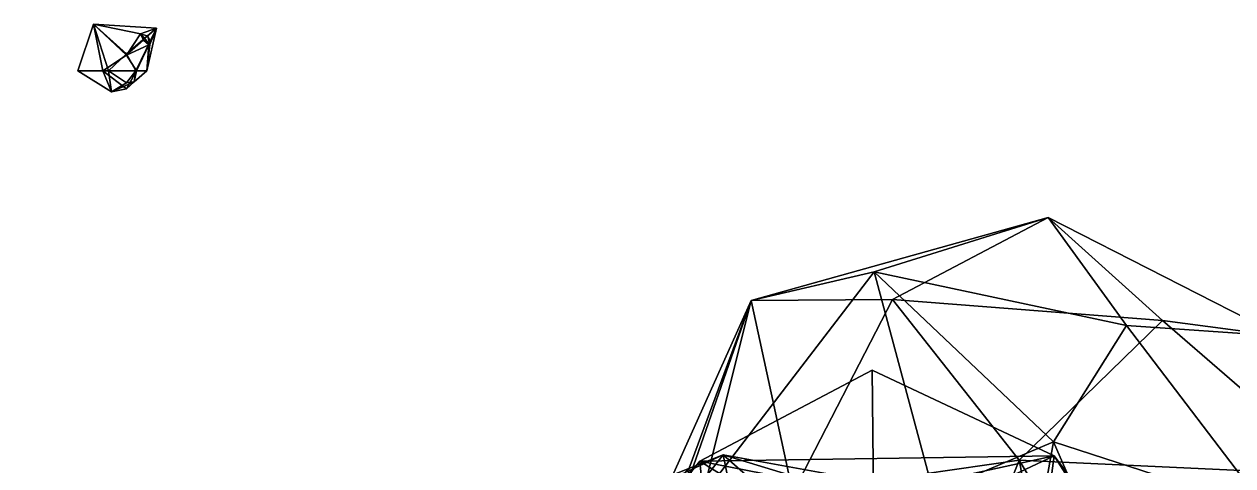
# Model space of a CAD drawing. Extents: x 290083 to 295691, y 4553739 to 4561622.
# Drawn here: x 294245.9 to 294348, y 4559532.8 to 4559570.1 of the extents above; entities that cross this region are included whole.
import ezdxf

# ---------------------------------------------------------------- set-up
doc = ezdxf.new("R2010")
doc.units = 0
doc.layers.add('Au_ppm_Pref_-_0_3', color=7, linetype='CONTINUOUS')

msp = doc.modelspace()

# ---------------------------------------------------------------- linework, layer by layer
at = {"layer": 'Au_ppm_Pref_-_0_3'}
for points in [[(294250.44, 4559566.19, 1853.07), (294251.78, 4559570.12, 1853.07), (294253.05, 4559566.19, 1853.78)], [(294251.78, 4559570.12, 1853.07), (294250.44, 4559566.19, 1853.07), (294252.57, 4559566.19, 1852.13)], [(294255.75, 4559569.3, 1852.97), (294251.78, 4559570.12, 1853.07), (294254.56, 4559567.49, 1852.63)], [(294257.1, 4559569.77, 1853.07), (294251.78, 4559570.12, 1853.07), (294255.75, 4559569.3, 1852.97)], [(294251.78, 4559570.12, 1853.07), (294254.56, 4559567.61, 1853.55), (294253.05, 4559566.19, 1853.78)], [(294251.78, 4559570.12, 1853.07), (294257.1, 4559569.77, 1853.07), (294254.56, 4559567.61, 1853.55)], [(294251.78, 4559570.12, 1853.07), (294252.57, 4559566.19, 1852.13), (294254.56, 4559567.49, 1852.63)], [(294255.36, 4559566.19, 1853.45), (294254.56, 4559567.61, 1853.55), (294257.1, 4559569.77, 1853.07)], [(294255.36, 4559566.19, 1853.45), (294257.1, 4559569.77, 1853.07), (294256.27, 4559566.19, 1853.07)], [(294257.1, 4559569.77, 1853.07), (294255.75, 4559569.3, 1852.97), (294256.36, 4559569.11, 1852.94)], [(294256.27, 4559566.19, 1853.07), (294257.1, 4559569.77, 1853.07), (294256.54, 4559568.39, 1852.96)], [(294257.1, 4559569.77, 1853.07), (294256.36, 4559569.11, 1852.94), (294256.57, 4559568.67, 1852.95)], [(294256.54, 4559568.39, 1852.96), (294257.1, 4559569.77, 1853.07), (294256.57, 4559568.67, 1852.95)], [(294255.99, 4559568.77, 1852.88), (294255.75, 4559569.3, 1852.97), (294254.56, 4559567.49, 1852.63)], [(294256.44, 4559568.38, 1852.92), (294255.99, 4559568.77, 1852.88), (294254.56, 4559567.49, 1852.63)], [(294256.54, 4559568.39, 1852.96), (294255.75, 4559569.3, 1852.97), (294255.99, 4559568.77, 1852.88)], [(294256.54, 4559568.39, 1852.96), (294256.36, 4559569.11, 1852.94), (294255.75, 4559569.3, 1852.97)], [(294256.44, 4559568.38, 1852.92), (294256.54, 4559568.39, 1852.96), (294255.99, 4559568.77, 1852.88)], [(294256.54, 4559568.39, 1852.96), (294256.57, 4559568.67, 1852.95), (294256.36, 4559569.11, 1852.94)], [(294256.44, 4559568.38, 1852.92), (294254.56, 4559567.49, 1852.63), (294255.4, 4559566.19, 1852.68)], [(294256.27, 4559566.19, 1853.07), (294256.44, 4559568.38, 1852.92), (294255.4, 4559566.19, 1852.68)], [(294256.27, 4559566.19, 1853.07), (294256.54, 4559568.39, 1852.96), (294256.44, 4559568.38, 1852.92)], [(294254.56, 4559567.49, 1852.63), (294252.57, 4559566.19, 1852.13), (294255.4, 4559566.19, 1852.68)], [(294255.36, 4559566.19, 1853.45), (294253.05, 4559566.19, 1853.78), (294254.56, 4559567.61, 1853.55)], [(294253.3, 4559564.4, 1853.07), (294250.44, 4559566.19, 1853.07), (294253.05, 4559566.19, 1853.78)], [(294250.44, 4559566.19, 1853.07), (294253.3, 4559564.4, 1853.07), (294252.57, 4559566.19, 1852.13)], [(294253.3, 4559564.4, 1853.07), (294254.56, 4559564.66, 1852.56), (294252.57, 4559566.19, 1852.13)], [(294255.4, 4559566.19, 1852.68), (294252.57, 4559566.19, 1852.13), (294254.56, 4559564.66, 1852.56)], [(294255.36, 4559566.19, 1853.45), (294254.56, 4559565.18, 1853.41), (294253.05, 4559566.19, 1853.78)], [(294253.3, 4559564.4, 1853.07), (294253.05, 4559566.19, 1853.78), (294254.56, 4559565.18, 1853.41)], [(294255.36, 4559566.19, 1853.45), (294255.21, 4559565.26, 1853.07), (294254.56, 4559565.18, 1853.41)], [(294255.21, 4559565.26, 1853.07), (294255.4, 4559566.19, 1852.68), (294254.56, 4559564.66, 1852.56)], [(294255.36, 4559566.19, 1853.45), (294256.27, 4559566.19, 1853.07), (294255.21, 4559565.26, 1853.07)], [(294255.21, 4559565.26, 1853.07), (294256.27, 4559566.19, 1853.07), (294255.4, 4559566.19, 1852.68)], [(294255.21, 4559565.26, 1853.07), (294253.3, 4559564.4, 1853.07), (294254.56, 4559565.18, 1853.41)], [(294253.3, 4559564.4, 1853.07), (294255.21, 4559565.26, 1853.07), (294254.56, 4559564.66, 1852.56)], [(294319.29, 4559546.86, 1852.49), (294307.34, 4559546.79, 1846.14), (294332.43, 4559553.8, 1847.11)], [(294317.74, 4559549.21, 1840.74), (294332.43, 4559553.8, 1847.11), (294307.34, 4559546.79, 1846.14)], [(294339.07, 4559544.69, 1842.57), (294332.43, 4559553.8, 1847.11), (294317.74, 4559549.21, 1840.74)], [(294342.09, 4559545.09, 1852.43), (294319.29, 4559546.86, 1852.49), (294332.43, 4559553.8, 1847.11)], [(294339.07, 4559544.69, 1842.57), (294352.1, 4559543.77, 1847.13), (294332.43, 4559553.8, 1847.11)], [(294342.09, 4559545.09, 1852.43), (294332.43, 4559553.8, 1847.11), (294352.1, 4559543.77, 1847.13)], [(294307.34, 4559546.79, 1846.14), (294303.21, 4559530.27, 1840.67), (294317.74, 4559549.21, 1840.74)], [(294303.21, 4559530.27, 1840.67), (294322.76, 4559530.55, 1837.7), (294317.74, 4559549.21, 1840.74)], [(294339.07, 4559544.69, 1842.57), (294317.74, 4559549.21, 1840.74), (294332.88, 4559534.86, 1838.47)], [(294332.88, 4559534.86, 1838.47), (294317.74, 4559549.21, 1840.74), (294322.76, 4559530.55, 1837.7)], [(294302.12, 4559532.64, 1844.79), (294307.34, 4559546.79, 1846.14), (294300.06, 4559530.55, 1847.13)], [(294310.86, 4559530.55, 1852.58), (294300.06, 4559530.55, 1847.13), (294307.34, 4559546.79, 1846.14)], [(294301.64, 4559530.41, 1843.88), (294307.34, 4559546.79, 1846.14), (294302.12, 4559532.64, 1844.79)], [(294303.21, 4559530.27, 1840.67), (294307.34, 4559546.79, 1846.14), (294301.64, 4559530.41, 1843.88)], [(294310.86, 4559530.55, 1852.58), (294307.34, 4559546.79, 1846.14), (294319.29, 4559546.86, 1852.49)], [(294310.86, 4559530.55, 1852.58), (294319.29, 4559546.86, 1852.49), (294330, 4559533.32, 1855.72)], [(294319.29, 4559546.86, 1852.49), (294342.09, 4559545.09, 1852.43), (294330, 4559533.32, 1855.72)], [(294357.19, 4559532.03, 1853.92), (294330, 4559533.32, 1855.72), (294342.09, 4559545.09, 1852.43)], [(294339.07, 4559544.69, 1842.57), (294332.88, 4559534.86, 1838.47), (294351.03, 4559528.96, 1842.16)], [(294339.07, 4559544.69, 1842.57), (294351.03, 4559528.96, 1842.16), (294352.1, 4559543.77, 1847.13)], [(294352.1, 4559543.77, 1847.13), (294357.19, 4559532.03, 1853.92), (294342.09, 4559545.09, 1852.43)], [(294332.95, 4559533.68, 1876.93), (294303.02, 4559533.21, 1876.94), (294317.57, 4559540.92, 1876.83)], [(294317.57, 4559540.92, 1876.83), (294303.02, 4559533.21, 1876.94), (294317.68, 4559530.34, 1871.09)], [(294317.68, 4559530.34, 1871.09), (294332.95, 4559533.68, 1876.93), (294317.57, 4559540.92, 1876.83)], [(294330.16, 4559519.68, 1837.57), (294332.88, 4559534.86, 1838.47), (294322.76, 4559530.55, 1837.7)], [(294330.16, 4559519.68, 1837.57), (294341.83, 4559514.38, 1840.2), (294332.88, 4559534.86, 1838.47)], [(294332.88, 4559534.86, 1838.47), (294341.83, 4559514.38, 1840.2), (294351.03, 4559528.96, 1842.16)], [(294243.16, 4559531.06, 1834.93), (294253.5, 4559525.83, 1840.12), (294229.39, 4559533.4, 1841.3)], [(294253.5, 4559525.83, 1840.12), (294241.96, 4559524.99, 1845.28), (294229.39, 4559533.4, 1841.3)], [(294288.78, 4559526.24, 1805.55), (294304.97, 4559533.77, 1806.16), (294289.45, 4559513.98, 1806.98)], [(294304.97, 4559533.77, 1806.16), (294288.78, 4559526.24, 1805.55), (294294.93, 4559529.76, 1799.89)], [(294297.99, 4559527.04, 1881.31), (294289.13, 4559517.97, 1876.72), (294303.02, 4559533.21, 1876.94)], [(294303.02, 4559533.21, 1876.94), (294289.13, 4559517.97, 1876.72), (294304.96, 4559512.39, 1871)], [(294309.29, 4559512.73, 1809.45), (294289.45, 4559513.98, 1806.98), (294304.97, 4559533.77, 1806.16)], [(294318.29, 4559531.35, 1799.69), (294304.97, 4559533.77, 1806.16), (294294.93, 4559529.76, 1799.89)], [(294297.99, 4559527.04, 1881.31), (294303.02, 4559533.21, 1876.94), (294315.43, 4559525.43, 1882.07)], [(294315.43, 4559525.43, 1882.07), (294303.02, 4559533.21, 1876.94), (294332.95, 4559533.68, 1876.93)], [(294303.02, 4559533.21, 1876.94), (294304.96, 4559512.39, 1871), (294317.68, 4559530.34, 1871.09)], [(294317.56, 4559522.66, 1808.86), (294309.29, 4559512.73, 1809.45), (294304.97, 4559533.77, 1806.16)], [(294327.12, 4559527.03, 1804.61), (294317.56, 4559522.66, 1808.86), (294304.97, 4559533.77, 1806.16)], [(294327.12, 4559527.03, 1804.61), (294304.97, 4559533.77, 1806.16), (294318.29, 4559531.35, 1799.69)], [(294322.95, 4559515.4, 1852.31), (294310.86, 4559530.55, 1852.58), (294330, 4559533.32, 1855.72)], [(294330.13, 4559512.87, 1882.64), (294315.43, 4559525.43, 1882.07), (294332.95, 4559533.68, 1876.93)], [(294317.68, 4559530.34, 1871.09), (294339.97, 4559522.61, 1872.22), (294332.95, 4559533.68, 1876.93)], [(294322.95, 4559515.4, 1852.31), (294330, 4559533.32, 1855.72), (294333.28, 4559516.53, 1856.27)], [(294333.28, 4559516.53, 1856.27), (294330, 4559533.32, 1855.72), (294343.16, 4559511.28, 1854.79)], [(294330, 4559533.32, 1855.72), (294357.19, 4559532.03, 1853.92), (294343.16, 4559511.28, 1854.79)], [(294330.13, 4559512.87, 1882.64), (294332.95, 4559533.68, 1876.93), (294347.37, 4559514.37, 1878.39)], [(294339.97, 4559522.61, 1872.22), (294347.37, 4559514.37, 1878.39), (294332.95, 4559533.68, 1876.93)]]:
    msp.add_3dface(points, dxfattribs=at)

doc.saveas('drawing.dxf')
